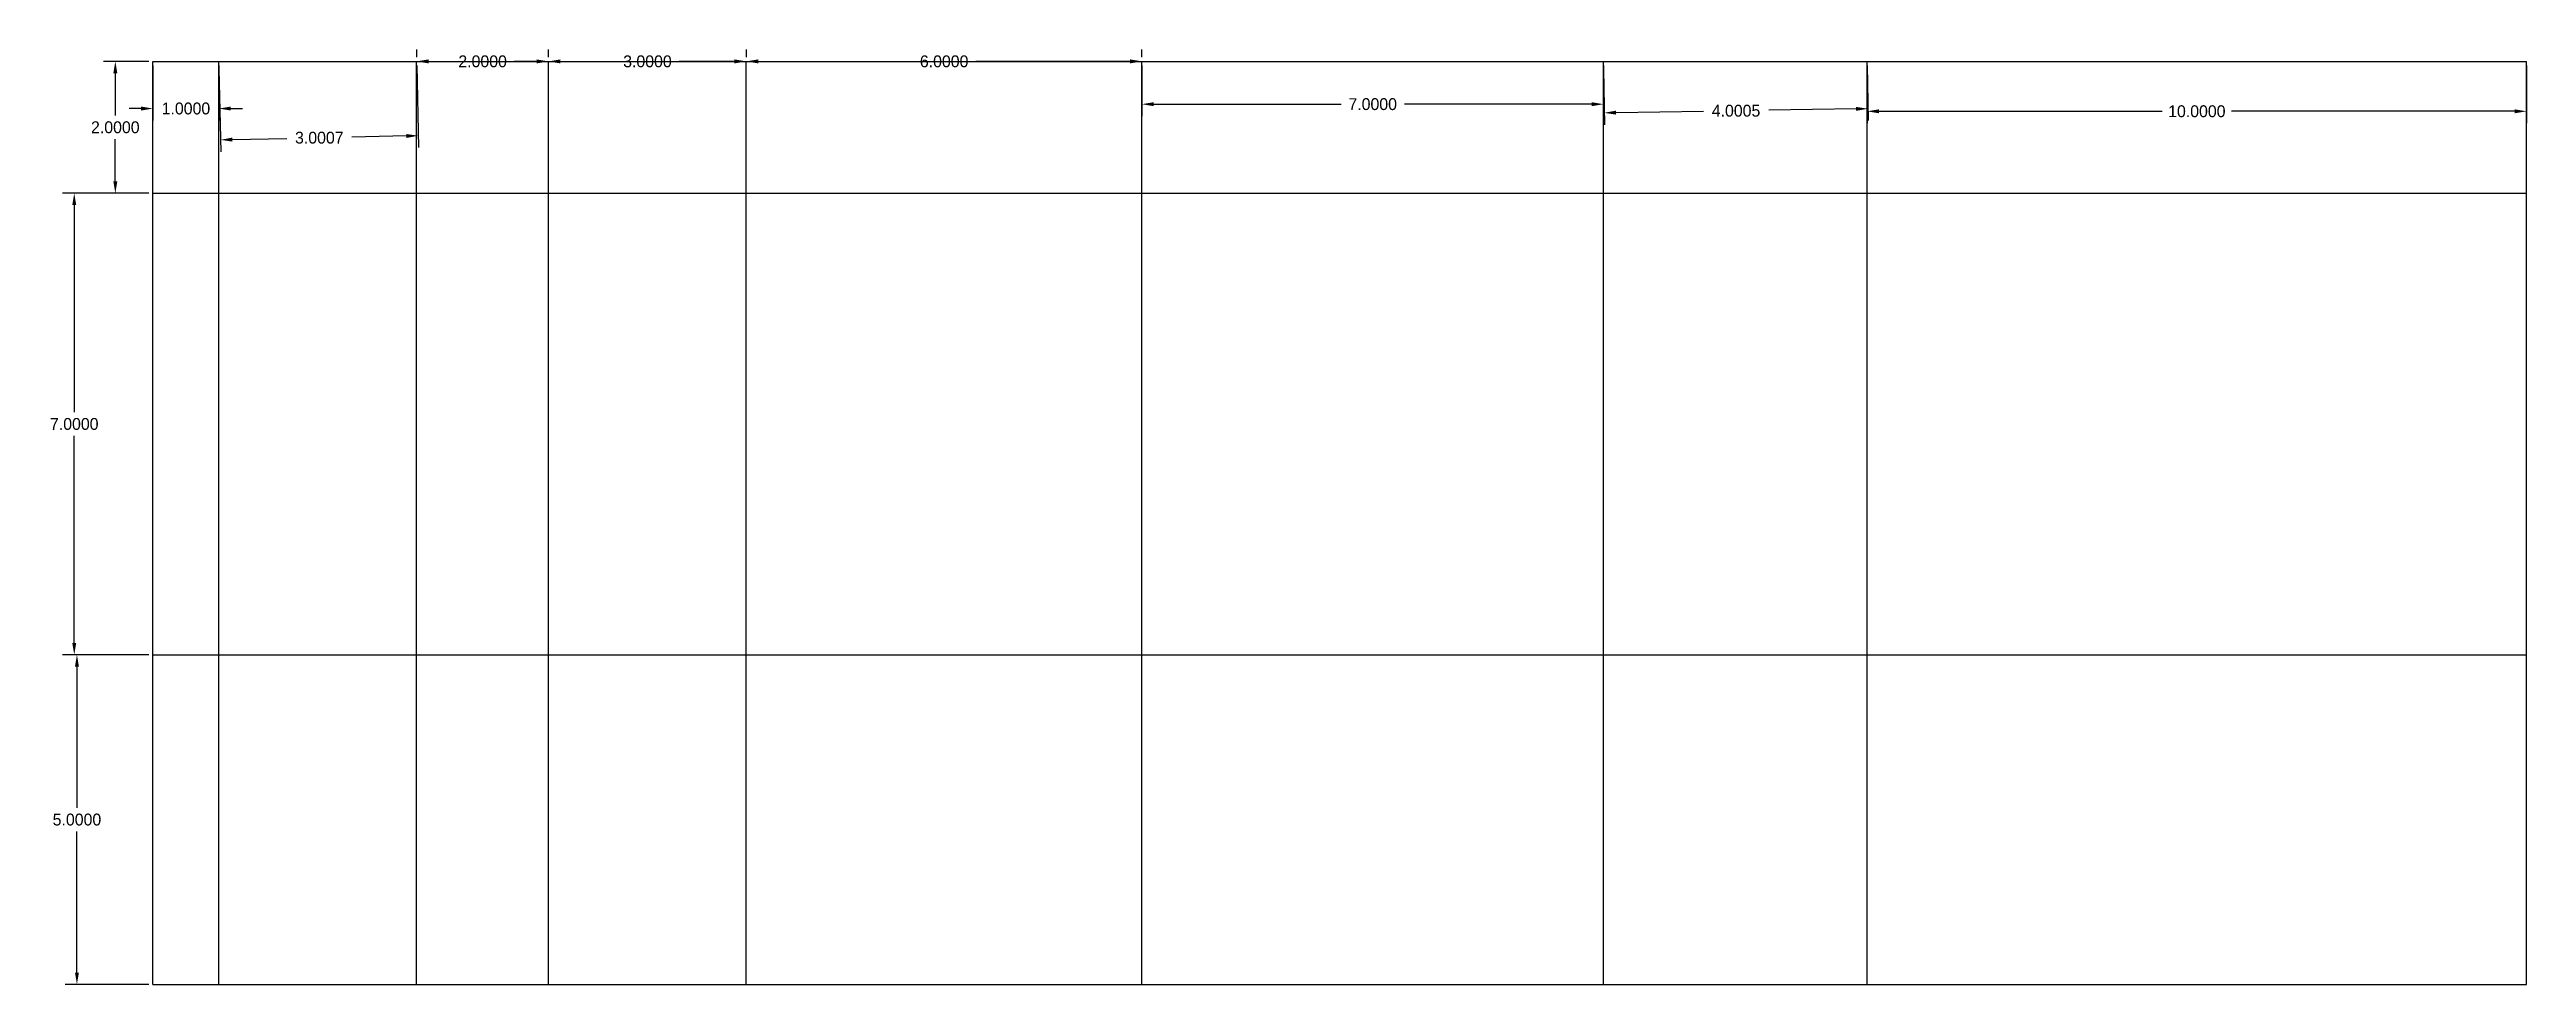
# Model space of a CAD drawing. Header units: inches. Extents: x 5.9 to 43.5, y 10.1 to 24.3.
import ezdxf

# ---------------------------------------------------------------- set-up
doc = ezdxf.new("R2010")
doc.units = ezdxf.units.IN
doc.header["$MEASUREMENT"] = 0
doc.dimstyles.get("Standard").update_dxf_attribs({"dimtxt": 0.18, "dimasz": 0.18, "dimexe": 0.18, "dimexo": 0.0625, "dimgap": 0.09, "dimtad": 0, "dimtih": 1, "dimtoh": 1, "dimdec": 4, "dimzin": 0, "dimdsep": 46, "dimtxsty": 'Standard', "dimcen": 0.09, "dimadec": 0, "dimazin": 0, "dimtfac": 1, "dimtdec": 4, "dimtofl": 0, "dimtmove": 0, "dimatfit": 3, "dimfxl": 1, "dimtolj": 1, "dimtzin": 0, "dimarcsym": 0})

# ---------------------------------------------------------------- blocks, each defined once
blk = doc.blocks.new('*D2')
at = {"color": 0, "lineweight": -2}
for p, q in [((7.512, 24.049), (7.512, 23.217)), ((8.512, 24.049), (8.512, 23.217)), ((7.332, 23.397), (7.152, 23.397)), ((8.692, 23.397), (8.872, 23.397))]:
    blk.add_line(p, q, dxfattribs=at)
at = {"color": 0}
for points in [[(7.332, 23.427), (7.332, 23.367), (7.512, 23.397)], [(8.692, 23.427), (8.692, 23.367), (8.512, 23.397)]]:
    blk.add_solid(points, dxfattribs=at)
at = {"layer": 'Defpoints', "color": 0}
for p in [(7.512, 24.112), (8.512, 24.112), (8.512, 23.397)]:
    blk.add_point(p, dxfattribs=at)
at = {"color": 0, "insert": (8.012, 23.397), "char_height": 0.18, "attachment_point": 5}
blk.add_mtext('\\A1;1.0000', dxfattribs=at)
blk = doc.blocks.new('*D3')
at = {"color": 0, "lineweight": -2}
for p, q in [((11.513, 24.049), (11.539, 22.805)), ((8.513, 23.987), (8.539, 22.742)), ((8.715, 22.926), (9.54, 22.943)), ((11.355, 22.981), (10.53, 22.964))]:
    blk.add_line(p, q, dxfattribs=at)
at = {"color": 0}
for points in [[(8.714, 22.956), (8.716, 22.896), (8.535, 22.922)], [(11.354, 23.011), (11.356, 22.951), (11.535, 22.985)]]:
    blk.add_solid(points, dxfattribs=at)
at = {"layer": 'Defpoints', "color": 0}
for p in [(8.512, 24.049), (11.512, 24.112), (11.535, 22.985)]:
    blk.add_point(p, dxfattribs=at)
at = {"color": 0, "insert": (10.035, 22.954), "char_height": 0.18, "attachment_point": 5}
blk.add_mtext('\\A1;3.0007', dxfattribs=at)
blk = doc.blocks.new('*D6')
at = {"color": 0, "lineweight": -2}
for p, q in [((11.512, 24.174), (11.512, 24.292)), ((11.692, 24.112), (12.032, 24.112)), ((13.332, 24.112), (12.992, 24.112)), ((13.512, 24.174), (13.512, 24.292))]:
    blk.add_line(p, q, dxfattribs=at)
at = {"color": 0}
for points in [[(11.692, 24.142), (11.692, 24.082), (11.512, 24.112)], [(13.332, 24.142), (13.332, 24.082), (13.512, 24.112)]]:
    blk.add_solid(points, dxfattribs=at)
at = {"layer": 'Defpoints', "color": 0}
for p in [(11.512, 24.112), (13.512, 24.112), (13.512, 24.112)]:
    blk.add_point(p, dxfattribs=at)
at = {"color": 0, "insert": (12.512, 24.112), "char_height": 0.18, "attachment_point": 5}
blk.add_mtext('\\A1;2.0000', dxfattribs=at)
blk = doc.blocks.new('*D7')
at = {"color": 0, "lineweight": -2}
for p, q in [((13.512, 24.174), (13.512, 24.292)), ((13.692, 24.112), (14.532, 24.112)), ((16.332, 24.112), (15.492, 24.112)), ((16.512, 24.174), (16.512, 24.292))]:
    blk.add_line(p, q, dxfattribs=at)
at = {"color": 0}
for points in [[(13.692, 24.142), (13.692, 24.082), (13.512, 24.112)], [(16.332, 24.142), (16.332, 24.082), (16.512, 24.112)]]:
    blk.add_solid(points, dxfattribs=at)
at = {"layer": 'Defpoints', "color": 0}
for p in [(13.512, 24.112), (16.512, 24.112), (16.512, 24.112)]:
    blk.add_point(p, dxfattribs=at)
at = {"color": 0, "insert": (15.012, 24.112), "char_height": 0.18, "attachment_point": 5}
blk.add_mtext('\\A1;3.0000', dxfattribs=at)
blk = doc.blocks.new('*D8')
at = {"color": 0, "lineweight": -2}
for p, q in [((16.512, 24.174), (16.512, 24.292)), ((16.692, 24.112), (19.032, 24.112)), ((22.332, 24.112), (19.992, 24.112)), ((22.512, 24.174), (22.512, 24.292))]:
    blk.add_line(p, q, dxfattribs=at)
at = {"color": 0}
for points in [[(16.692, 24.142), (16.692, 24.082), (16.512, 24.112)], [(22.332, 24.142), (22.332, 24.082), (22.512, 24.112)]]:
    blk.add_solid(points, dxfattribs=at)
at = {"layer": 'Defpoints', "color": 0}
for p in [(16.512, 24.112), (22.512, 24.112), (22.512, 24.112)]:
    blk.add_point(p, dxfattribs=at)
at = {"color": 0, "insert": (19.512, 24.112), "char_height": 0.18, "attachment_point": 5}
blk.add_mtext('\\A1;6.0000', dxfattribs=at)
blk = doc.blocks.new('*D9')
at = {"color": 0, "lineweight": -2}
for p, q in [((22.512, 24.049), (22.512, 23.283)), ((29.512, 24.049), (29.512, 23.283)), ((22.692, 23.463), (25.532, 23.463)), ((29.332, 23.463), (26.492, 23.463))]:
    blk.add_line(p, q, dxfattribs=at)
at = {"color": 0}
for points in [[(22.692, 23.493), (22.692, 23.433), (22.512, 23.463)], [(29.332, 23.493), (29.332, 23.433), (29.512, 23.463)]]:
    blk.add_solid(points, dxfattribs=at)
at = {"layer": 'Defpoints', "color": 0}
for p in [(22.512, 24.112), (29.512, 24.112), (29.512, 23.463)]:
    blk.add_point(p, dxfattribs=at)
at = {"color": 0, "insert": (26.012, 23.463), "char_height": 0.18, "attachment_point": 5}
blk.add_mtext('\\A1;7.0000', dxfattribs=at)
blk = doc.blocks.new('*D10')
at = {"color": 0, "lineweight": -2}
for p, q in [((33.513, 24.049), (33.526, 23.214)), ((29.513, 23.987), (29.526, 23.152)), ((29.703, 23.335), (31.028, 23.355)), ((33.343, 23.392), (32.018, 23.371))]:
    blk.add_line(p, q, dxfattribs=at)
at = {"color": 0}
for points in [[(29.702, 23.365), (29.703, 23.305), (29.523, 23.332)], [(33.342, 23.422), (33.343, 23.362), (33.523, 23.394)]]:
    blk.add_solid(points, dxfattribs=at)
at = {"layer": 'Defpoints', "color": 0}
for p in [(29.512, 24.049), (33.512, 24.112), (33.523, 23.394)]:
    blk.add_point(p, dxfattribs=at)
at = {"color": 0, "insert": (31.523, 23.363), "char_height": 0.18, "attachment_point": 5}
blk.add_mtext('\\A1;4.0005', dxfattribs=at)
blk = doc.blocks.new('*D11')
at = {"color": 0, "lineweight": -2}
for p, q in [((33.512, 24.049), (33.512, 23.175)), ((43.512, 24.049), (43.512, 23.175)), ((33.692, 23.355), (37.987, 23.355)), ((43.332, 23.355), (39.037, 23.355))]:
    blk.add_line(p, q, dxfattribs=at)
at = {"color": 0}
for points in [[(33.692, 23.385), (33.692, 23.325), (33.512, 23.355)], [(43.332, 23.385), (43.332, 23.325), (43.512, 23.355)]]:
    blk.add_solid(points, dxfattribs=at)
at = {"layer": 'Defpoints', "color": 0}
for p in [(33.512, 24.112), (43.512, 24.112), (43.512, 23.355)]:
    blk.add_point(p, dxfattribs=at)
at = {"color": 0, "insert": (38.512, 23.355), "char_height": 0.18, "attachment_point": 5}
blk.add_mtext('\\A1;10.0000', dxfattribs=at)
blk = doc.blocks.new('*D13')
at = {"color": 0, "lineweight": -2}
for p, q in [((7.449, 22.112), (6.138, 22.112)), ((6.318, 21.932), (6.318, 18.792)), ((6.318, 15.292), (6.318, 18.432)), ((7.449, 15.112), (6.138, 15.112))]:
    blk.add_line(p, q, dxfattribs=at)
at = {"color": 0}
for points in [[(6.288, 21.932), (6.348, 21.932), (6.318, 22.112)], [(6.288, 15.292), (6.348, 15.292), (6.318, 15.112)]]:
    blk.add_solid(points, dxfattribs=at)
at = {"layer": 'Defpoints', "color": 0}
for p in [(7.512, 22.112), (6.318, 15.112), (7.512, 15.112)]:
    blk.add_point(p, dxfattribs=at)
at = {"color": 0, "insert": (6.318, 18.612), "char_height": 0.18, "attachment_point": 5}
blk.add_mtext('\\A1;7.0000', dxfattribs=at)
blk = doc.blocks.new('*D14')
at = {"color": 0, "lineweight": -2}
for p, q in [((7.449, 24.112), (6.761, 24.112)), ((6.941, 23.932), (6.941, 23.292)), ((6.941, 22.292), (6.941, 22.932)), ((7.449, 22.112), (6.761, 22.112))]:
    blk.add_line(p, q, dxfattribs=at)
at = {"color": 0}
for points in [[(6.911, 23.932), (6.971, 23.932), (6.941, 24.112)], [(6.911, 22.292), (6.971, 22.292), (6.941, 22.112)]]:
    blk.add_solid(points, dxfattribs=at)
at = {"layer": 'Defpoints', "color": 0}
for p in [(7.512, 24.112), (6.941, 22.112), (7.512, 22.112)]:
    blk.add_point(p, dxfattribs=at)
at = {"color": 0, "insert": (6.941, 23.112), "char_height": 0.18, "attachment_point": 5}
blk.add_mtext('\\A1;2.0000', dxfattribs=at)
blk = doc.blocks.new('*D15')
at = {"color": 0, "lineweight": -2}
for p, q in [((7.449, 15.112), (6.179, 15.112)), ((6.359, 14.932), (6.359, 12.792)), ((6.359, 10.292), (6.359, 12.432)), ((7.449, 10.112), (6.179, 10.112))]:
    blk.add_line(p, q, dxfattribs=at)
at = {"color": 0}
for points in [[(6.329, 14.932), (6.389, 14.932), (6.359, 15.112)], [(6.329, 10.292), (6.389, 10.292), (6.359, 10.112)]]:
    blk.add_solid(points, dxfattribs=at)
at = {"layer": 'Defpoints', "color": 0}
for p in [(7.512, 15.112), (6.359, 10.112), (7.512, 10.112)]:
    blk.add_point(p, dxfattribs=at)
at = {"color": 0, "insert": (6.359, 12.612), "char_height": 0.18, "attachment_point": 5}
blk.add_mtext('\\A1;5.0000', dxfattribs=at)

msp = doc.modelspace()

# ---------------------------------------------------------------- linework, layer by layer
for p, q in [((7.51153, 10.11194), (7.51153, 24.11194)), ((7.51153, 24.11194), (43.51153, 24.11194)), ((8.51153, 10.11194), (8.51153, 24.11194)), ((11.51153, 10.11194), (11.51153, 24.11194)), ((13.51153, 10.11194), (13.51153, 24.11194)), ((16.51153, 10.11194), (16.51153, 24.11194)), ((22.51153, 10.11194), (22.51153, 24.11194)), ((29.51153, 10.11194), (29.51153, 24.11194)), ((33.51153, 10.11194), (33.51153, 24.11194)), ((43.51153, 10.11194), (43.51153, 24.11194)), ((7.51153, 22.11194), (43.51153, 22.11194)), ((7.51153, 15.11194), (43.51153, 15.11194)), ((7.51153, 10.11194), (43.51153, 10.11194))]:
    msp.add_line(p, q)

# ---------------------------------------------------------------- dimensions: what is measured, and where the dimension line sits
for p1, p2, distance, picture, middle in [((7.51153, 24.11194), (7.51153, 22.11194), -0.57013, '*D14', (6.9414, 23.11194)), ((7.51153, 24.11194), (8.51153, 24.11194), -0.71444, '*D2', (8.01153, 23.3975)), ((8.51153, 24.04944), (11.51153, 24.11194), -1.12724, '*D3', (10.03501, 22.95369)), ((11.51153, 24.11194), (13.51153, 24.11194), 0, '*D6', (12.51153, 24.11194)), ((13.51153, 24.11194), (16.51153, 24.11194), 0, '*D7', (15.01153, 24.11194)), ((16.51153, 24.11194), (22.51153, 24.11194), 0, '*D8', (19.51153, 24.11194)), ((22.51153, 24.11194), (29.51153, 24.11194), -0.64874, '*D9', (26.01153, 23.4632)), ((29.51153, 24.04944), (33.51153, 24.11194), -0.71765, '*D10', (31.52274, 23.36313)), ((33.51153, 24.11194), (43.51153, 24.11194), -0.75663, '*D11', (38.51153, 23.35531)), ((7.51153, 22.11194), (7.51153, 15.11194), -1.19343, '*D13', (6.31809, 18.61194)), ((7.51153, 15.11194), (7.51153, 10.11194), -1.15266, '*D15', (6.35887, 12.61194))]:
    dim = msp.add_aligned_dim(p1=p1, p2=p2, distance=distance, dimstyle='Standard')
    dim.commit()
    dim.dimension.update_dxf_attribs({"geometry": picture, "text_midpoint": middle})

doc.saveas('drawing.dxf')
